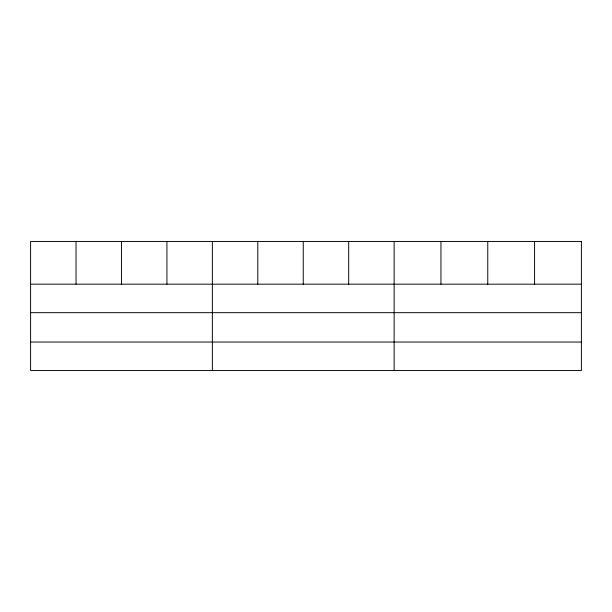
<?xml version="1.0" encoding="UTF-8"?>
<svg xmlns="http://www.w3.org/2000/svg" width="612" height="612" viewBox="0 0 612 612"><rect width="100%" height="100%" fill="white"/><g stroke="black" fill="none" stroke-linecap="round" stroke-linejoin="round"><path stroke-width="0.92" d="M30.6 284.175L581.4 284.175M30.6 312.678L581.4 312.678M30.6 342.047L581.4 342.047M534.582 241.449L534.582 284.175M487.764 241.449L487.764 284.175M440.946 241.449L440.946 284.175M394.128 241.449L394.128 370.551M348.687 241.449L348.687 284.175M303.246 241.449L303.246 284.175M257.805 241.449L257.805 284.175M212.364 241.449L212.364 370.551M166.923 241.449L166.923 284.175M121.482 241.449L121.482 284.175M76.041 241.449L76.041 284.175M581.4 241.449L30.6 241.449L30.6 370.551L581.4 370.551L581.4 241.449"/></g></svg>
